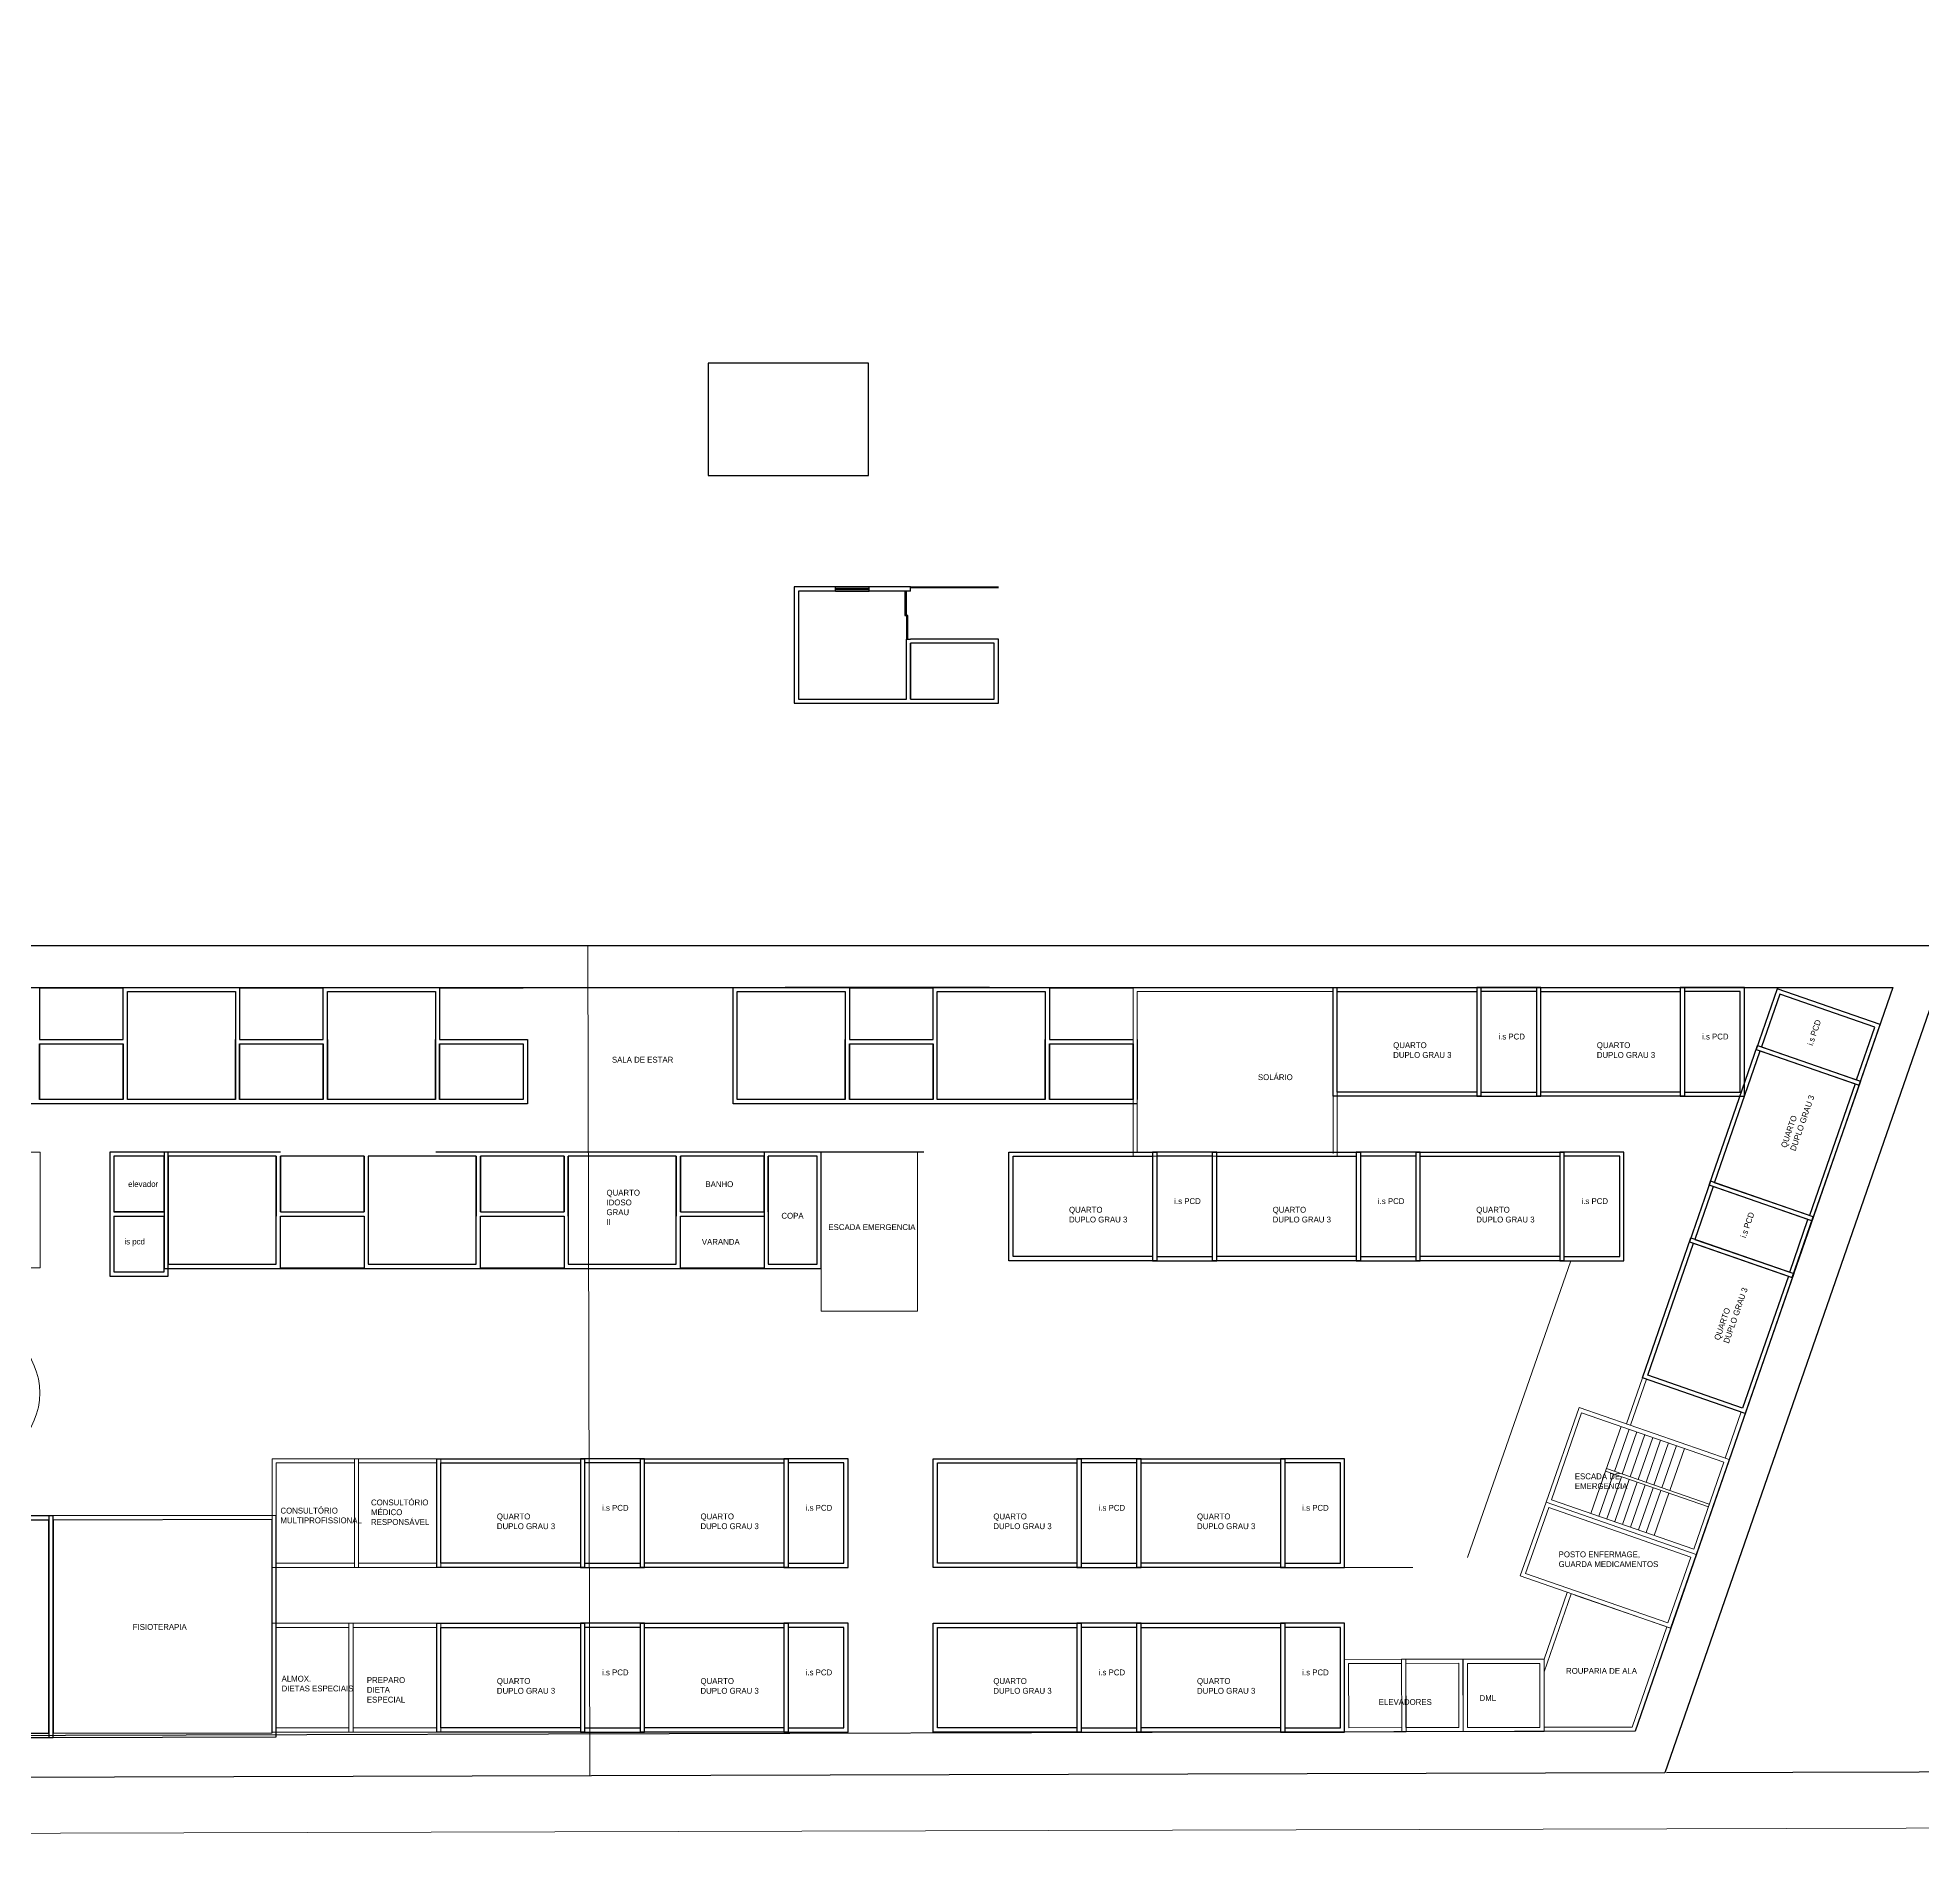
# Model space of a CAD drawing. Header units: centimetres. Extents: x 0 to 1302389, y -144212 to 85618.
# Drawn here: x 610722 to 617478, y -67204 to -60725 of the extents above; entities that cross this region are included whole.
import ezdxf

# ---------------------------------------------------------------- set-up
doc = ezdxf.new("R2010")
doc.units = ezdxf.units.CM
doc.header["$LTSCALE"] = 4
for name, color, linetype in [('0.1', 1, 'Continuous'), ('0.2', 2, 'Continuous'), ('0.6', 6, 'Continuous'), ('04', 254, 'Continuous'), ('CONTORNO TERRENO', 3, 'Continuous'), ('ESQUADRIAS', 2, 'Continuous')]:
    doc.layers.add(name, color=color, linetype=linetype)
doc.layers.add('C-TEXTO-03', color=2, linetype='Continuous', lineweight=20)
doc.layers.add('P-MEIOFIO', color=171, linetype='Continuous', lineweight=9)
doc.styles.add('Símbolos', font='ERASLGHT.TTF')

msp = doc.modelspace()

# ---------------------------------------------------------------- linework, layer by layer
at = {"color": 1}
msp.add_lwpolyline([(618576.0022022153, -60953.70981586433), (623775.9249010135, -60925.35627104784), (623808.6405300191, -66925.26707767183), (616561.3352649665, -66945.07922609418)], dxfattribs=at)
at = {"layer": '0.1'}
for p, q in [((613702.3796795398, -62693.80601918342), (613582.3796795398, -62693.80601918342)), ((613702.3796795398, -62699.80601918342), (613582.3796795398, -62699.80601918342)), ((613850.8796795398, -62693.80601918342), (614165.8796795398, -62693.80601918342)), ((613850.8796795398, -62695.80601918342), (614165.8796795398, -62695.80601918342)), ((613582.3796795398, -62702.80601918342), (613702.3796795398, -62702.80601918342)), ((613582.3796795398, -62708.80601918342), (613702.3796795398, -62708.80601918342)), ((610728.3268367734, -64129.3660218619), (611028.3268367734, -64129.3660218619)), ((610728.3268367734, -64131.3660218619), (611028.3268367734, -64131.3660218619)), ((611445.3268367734, -64129.3660218619), (611745.3268367734, -64129.3660218619)), ((611445.3268367734, -64131.3660218619), (611745.3268367734, -64131.3660218619)), ((612162.3268367734, -64129.3660218619), (612462.3268367734, -64129.36602186225)), ((612162.3268367734, -64131.3660218619), (612462.3268367734, -64131.3660218619)), ((613631.5889261517, -64129.3660218619), (613931.5889261517, -64129.3660218619)), ((613631.5889261517, -64131.3660218619), (613931.5889261517, -64131.3660218619)), ((614348.5889261517, -64129.3660218619), (614648.5889261517, -64129.3660218619)), ((614348.5889261517, -64131.3660218619), (614648.5889261517, -64131.3660218619)), ((611592.00616983, -65134.30337058264), (611892.00616983, -65134.30337058264)), ((611592.00616983, -65136.30337058264), (611892.00616983, -65136.30337058264)), ((612309.00616983, -65134.30337058264), (612609.00616983, -65134.30337058264)), ((612309.00616983, -65136.30337058264), (612609.00616983, -65136.30337058264)), ((613026.00616983, -65134.30337058264), (613326.00616983, -65134.30337058264)), ((613026.00616983, -65136.30337058264), (613326.00616983, -65136.30337058264))]:
    msp.add_line(p, q, dxfattribs=at)
at = {"layer": '0.2'}
for points in [[(613830.8796795398, -62795.80601918342), (613835.8796795398, -62795.80601918342), (613835.8796795398, -62708.80601918342), (613830.8796795398, -62708.80601918342)], [(613835.8796795398, -62880.80601918342), (613840.8796795398, -62880.80601918342), (613840.8796795398, -62795.80601918342), (613835.8796795398, -62795.80601918342)]]:
    msp.add_lwpolyline(points, close=True, dxfattribs=at)
at = {"layer": '0.6'}
for p, q in [((613582.3796795398, -62708.80601918342), (613582.3796795398, -62693.80601918342)), ((613702.3796795398, -62708.80601918342), (613702.3796795398, -62693.80601918342)), ((613835.8796795398, -62880.80601918342), (613850.8796795398, -62880.80601918342))]:
    msp.add_line(p, q, dxfattribs=at)
at = {"layer": '0.6', "lineweight": 9}
for p, q in [((612701.5619600299, -66955.63078962266, 77300), (612693.4259863644, -63979.48284805159, 163494.3767494773)), ((615365.5889261515, -64546.3660218619), (615365.5889261515, -64724.24071930291)), ((615380.5889261515, -64546.3660218619), (615380.5889261515, -64724.24071930291)), ((615848.0049897862, -66173.31160648167), (616218.6439635798, -65109.30337058252)), ((616474.8416981032, -65528.25877878582), (616417.4585942843, -65693.72953647503)), ((616489.0137133328, -65533.17344910337), (616431.6306095138, -65698.64420679258)), ((616247.3944115287, -65634.75349266385), (616129.4423239062, -65974.88185817515)), ((616148.5290094535, -65965.62451326312), (616256.6517564409, -65653.84017821099)), ((616247.3944115287, -65634.75349266385), (616785.9309902552, -65821.51096473285)), ((616256.6517564409, -65653.84017821099), (616766.844304708, -65830.76830964489)), ((616829.1420788445, -65651.12553672609), (616771.7589750255, -65816.59629441507)), ((616843.3140940741, -65656.04020704376), (616785.9309902551, -65821.51096473273)), ((616342.6723118043, -65863.60305398982), (616398.3719087372, -65702.98688138719)), ((616374.292789142, -65863.98438447178), (616426.7159391965, -65712.81622202229)), ((616402.6368196013, -65873.81372510712), (616455.0599696558, -65722.64556265762)), ((616430.9808500606, -65883.64306574222), (616483.4040001151, -65732.47490329272)), ((616459.3248805199, -65893.47240637755), (616511.7480305744, -65742.30424392805)), ((616487.6689109792, -65903.30174701265), (616540.0920610337, -65752.13358456315)), ((616516.0129414385, -65913.13108764798), (616568.436091493, -65761.96292519849)), ((616544.3569718978, -65922.96042828308), (616596.7801219523, -65771.79226583359)), ((616572.7010023571, -65932.78976891842), (616625.1241524116, -65781.62160646892)), ((616342.6723118044, -65863.6030539897), (616290.2491617498, -66014.77121643932)), ((616371.0163422636, -65873.43239462492), (616318.5931922091, -66024.60055707442)), ((616342.6723118044, -65863.6030539897), (616711.1447077751, -65991.38448224752)), ((616342.6723118044, -65863.6030539897), (616711.1447077751, -65991.38448224752)), ((616345.9487586827, -65854.15504383668), (616714.4211546534, -65981.93647209438)), ((616658.7215577206, -66142.55264469702), (616766.844304708, -65830.76830964489)), ((616785.9309902552, -65821.51096473285), (616667.9789026327, -66161.63933024427)), ((616399.360372723, -65883.26173526014), (616346.9372226684, -66034.42989770975)), ((616427.7044031821, -65893.09107589535), (616375.2812531277, -66044.25923834485)), ((616456.0484336416, -65902.92041653057), (616403.625283587, -66054.08857898018)), ((616484.3924641007, -65912.74975716579), (616431.9693140463, -66063.91791961528)), ((616512.7364945601, -65922.579097801), (616460.3133445056, -66073.74726025062)), ((616541.0805250193, -65932.40843843622), (616488.6573749649, -66083.57660088572)), ((616569.4245554787, -65942.23777907144), (616517.0014054242, -66093.40594152105)), ((616129.4423239062, -65974.88185817515), (616667.9789026327, -66161.63933024427)), ((616148.5290094535, -65965.62451326312), (616658.7215577206, -66142.55264469702)), ((615407.1740147935, -66208.59761564713), (615651.48377064, -66208.59761564725)), ((616122.171321479, -66537.03099418385), (616205.3819509245, -66297.68612173887)), ((616122.171321479, -66582.70969132707), (616219.5501330344, -66302.6118314038))]:
    msp.add_line(p, q, dxfattribs=at)
at = {"layer": '0.6'}
for points in [[(613125.2551122626, -62294.12832608935), (613700.2551122626, -62294.12832608935), (613700.2551122626, -61892.12832608935), (613125.2551122626, -61892.12832608935)], [(613850.8796795398, -63095.80601918342), (614150.8796795398, -63095.80601918342), (614150.8796795398, -62895.80601918342), (613850.8796795398, -62895.80601918342)]]:
    msp.add_lwpolyline(points, close=True, dxfattribs=at)
for points in [[(613582.3796795398, -62693.80601918342), (613433.8796795398, -62693.80601918342), (613433.8796795398, -63110.80601918342), (613850.8796795398, -63110.80601918342)], [(613850.8796795398, -62708.80601918342), (613850.8796795398, -62693.80601918342), (613702.3796795398, -62693.80601918342)], [(613582.3796795398, -62708.80601918342), (613448.8796795398, -62708.80601918342), (613448.8796795398, -63095.80601918342), (613835.8796795398, -63095.80601918342), (613835.8796795398, -62880.80601918342)], [(613850.8796795398, -62708.80601918342), (613702.3796795398, -62708.80601918342)], [(613835.8796795398, -63110.80601918342), (614165.8796795398, -63110.80601918342), (614165.8796795398, -62880.80601918342), (613850.8796795398, -62880.80601918342)], [(613850.8796795398, -62880.80601918342), (613850.8796795398, -62880.80601918342)], [(613850.8796795398, -63095.80601918342), (613850.8796795398, -62895.80601918342)]]:
    msp.add_lwpolyline(points, dxfattribs=at)
at = {"layer": '0.6', "lineweight": 9}
for points in [[(614648.5889261517, -64129.36602186225), (615380.5889261517, -64129.36602186225), (615380.5889261517, -64734.30337058252), (614648.5889261517, -64734.30337058252)], [(614663.5889261517, -64144.36602186225), (615365.5889261517, -64144.36602186225), (615365.5889261517, -64719.30337058252), (614663.5889261517, -64719.30337058252)], [(610730.00616983, -64719.30337058229), (610730.00616983, -65134.30337058241), (609685.0488999268, -65134.30337058241), (609685.0488999268, -64719.30337058229)], [(613531.00616983, -65289.30337058264), (613876.00616983, -65289.30337058264), (613876.00616983, -64719.30337058264), (613531.00616983, -64719.30337058264)], [(611562.1740147935, -65818.5976156476), (611562.1740147935, -66208.5976156476), (611872.1740147935, -66208.5976156476), (611872.1740147935, -65818.5976156476)], [(611577.1740147935, -65833.5976156476), (611577.1740147935, -66193.5976156476), (611857.1740147935, -66193.5976156476), (611857.1740147935, -65833.5976156476)], [(611857.1740147935, -65818.5976156476), (611857.1740147935, -66208.5976156476), (612167.1740147935, -66208.5976156476), (612167.1740147935, -65818.5976156476)], [(611872.1740147935, -65833.5976156476), (611872.1740147935, -66193.5976156476), (612152.1740147935, -66193.5976156476), (612152.1740147935, -65833.5976156476)], [(616036.8740828239, -66239.10268258711), (616575.2651663804, -66426.2797066567), (616667.8334074627, -66162.05888224486), (616129.4423239062, -65974.88185817515)], [(616055.9607683714, -66229.84533767507), (616566.0078214683, -66407.19302110968), (616648.7467219154, -66171.3162271569), (616138.699668818, -65993.9685437223)], [(611562.1740147936, -66408.5976156476), (611562.1740147936, -66798.5976156476), (611852.1740147936, -66798.5976156476), (611852.1740147936, -66408.5976156476)], [(611837.1740147936, -66408.5976156476), (611837.1740147936, -66798.5976156476), (612167.1740147936, -66798.5976156476), (612167.1740147936, -66408.5976156476)], [(611577.1740147936, -66423.5976156476), (611577.1740147936, -66783.5976156476), (611837.1740147936, -66783.5976156476), (611837.1740147936, -66423.5976156476)], [(611852.1740147936, -66423.5976156476), (611852.1740147936, -66783.5976156476), (612152.1740147936, -66783.5976156476), (612152.1740147936, -66423.5976156476)], [(615407.173020301, -66798.23382923019), (615627.1721982472, -66797.63241170882), (615626.4614320855, -66537.63338322705), (615406.4622541394, -66538.2348007483)], [(615612.172254296, -66797.67341744888), (615832.171432242, -66797.07199992775), (615831.4606660804, -66537.07297144586), (615611.4614881343, -66537.6743889671)], [(616122.171321479, -66797.03099418385), (616122.171321479, -66537.03099418385), (615832.171321479, -66537.03099418385), (615832.171321479, -66797.03099418385)], [(615422.1319585118, -66783.19287953933), (615612.131248556, -66782.6734734982), (615611.5024938748, -66552.67433291802), (615421.5032038303, -66553.19373895915)], [(615627.1311925066, -66782.63246775803), (615817.130482551, -66782.1130617169), (615816.5017278696, -66552.11392113683), (615626.5024378253, -66552.63332717796)], [(616107.1723159715, -66782.3947806008), (616107.1723159715, -66552.3947806008), (615847.1723159715, -66552.3947806008), (615847.1723159715, -66782.3947806008)]]:
    msp.add_lwpolyline(points, close=True, dxfattribs=at)
for points in [[(616122.171321479, -66796.27921962622), (616448.2031388904, -66795.38793789817), (616576.1039406076, -66426.57131487329), (616232.9326765044, -66307.26440596848)], [(616122.171321479, -66781.2791635769), (616437.518474807, -66780.41709079512), (616561.9357541983, -66421.64560371358)]]:
    msp.add_lwpolyline(points, dxfattribs=at)
msp.add_circle((610479.1073384132, -65583.08172423916), 250, dxfattribs=at)
at = {"layer": '04'}
for p, q in [((615365.5889261517, -64316.3660218619), (615365.588926152, -64129.36602186225)), ((615380.5889261517, -64316.3660218619), (615380.588926152, -64129.36602186225))]:
    msp.add_line(p, q, dxfattribs=at)
for points in [[(610728.3268367734, -64546.3660218619), (610311.3268367734, -64546.3660218619), (610311.3268367734, -64129.3660218619), (610728.3268367734, -64129.3660218619), (610728.3268367734, -64316.3660218619)], [(611028.3268367734, -64316.3660218619), (611028.3268367734, -64129.3660218619), (611445.3268367734, -64129.3660218619), (611445.3268367734, -64316.3660218619)], [(611745.3268367734, -64316.3660218619), (611745.3268367734, -64129.3660218619), (612162.3268367734, -64129.3660218619), (612162.3268367734, -64316.3660218619)], [(613631.5889261517, -64546.3660218619), (613214.5889261517, -64546.3660218619), (613214.5889261517, -64129.3660218619), (613631.5889261517, -64129.3660218619), (613631.5889261517, -64316.3660218619)], [(614133.4777846852, -64129.3660218619), (613401.4777846852, -64129.3660218619)], [(613931.5889261517, -64316.3660218619), (613931.5889261517, -64129.3660218619), (614348.5889261517, -64129.3660218619), (614348.5889261517, -64316.3660218619)], [(610728.3268367734, -64316.3660218619), (611028.3268367734, -64316.3660218619)], [(611430.3268367734, -64531.3660218619), (611430.3268367734, -64316.3660218619)], [(611445.3268367734, -64316.3660218619), (611745.3268367734, -64316.3660218619)], [(611760.3268367734, -64316.3660218619), (611760.3268367734, -64531.3660218619)], [(612147.3268367734, -64531.3660218619), (612147.3268367734, -64316.3660218619)], [(612162.3268367734, -64316.3660218619), (612477.3268367734, -64316.3660218619), (612477.3268367734, -64546.3660218619), (612162.3268367734, -64546.3660218619)], [(613616.5889261517, -64531.3660218619), (613616.5889261517, -64316.3660218619)], [(613631.5889261517, -64316.3660218619), (613931.5889261517, -64316.3660218619)], [(614333.5889261517, -64531.3660218619), (614333.5889261517, -64316.3660218619)], [(614348.5889261517, -64316.3660218619), (614648.5889261517, -64316.3660218619)], [(614663.5889261517, -64316.3660218619), (614663.5889261517, -64531.3660218619)], [(610728.3268367734, -64331.3660218619), (610728.3268367734, -64531.3660218619)], [(611028.3268367734, -64531.3660218619), (611028.3268367734, -64331.3660218619)], [(611445.3268367734, -64331.3660218619), (611445.3268367734, -64531.3660218619)], [(611745.3268367734, -64531.3660218619), (611745.3268367734, -64331.3660218619)], [(612162.3268367734, -64331.3660218619), (612162.3268367734, -64531.3660218619)], [(613631.5889261517, -64331.3660218619), (613631.5889261517, -64531.3660218619)], [(613931.5889261517, -64531.3660218619), (613931.5889261517, -64331.3660218619)], [(614348.5889261517, -64331.3660218619), (614348.5889261517, -64531.3660218619)], [(614648.5889261517, -64531.3660218619), (614648.5889261517, -64331.3660218619)], [(611043.3268367734, -64546.3660218619), (610728.3268367734, -64546.3660218619)], [(611445.3268367734, -64546.3660218619), (611028.3268367734, -64546.3660218619)], [(611760.3268367734, -64546.3660218619), (611445.3268367734, -64546.3660218619)], [(612162.3268367734, -64546.3660218619), (611760.3268367734, -64546.3660218619)], [(613946.5889261517, -64546.3660218619), (613631.5889261517, -64546.3660218619)], [(614348.5889261517, -64546.3660218619), (613931.5889261517, -64546.3660218619)], [(614663.5889261517, -64546.3660218619), (614348.5889261517, -64546.3660218619)], [(611190.00616983, -64949.30337058241), (611190.00616983, -64719.30337058241), (610980.00616983, -64719.30337058241), (610980.00616983, -65164.30337058241), (611190.00616983, -65164.30337058241), (611190.00616983, -64934.30337058241)], [(611592.00616983, -64719.30337058264), (611175.00616983, -64719.30337058264), (611175.00616983, -65136.30337058264), (611592.00616983, -65136.30337058264), (611592.00616983, -64949.30337058264)], [(612464.2514013434, -64719.30337058264), (612149.2514013434, -64719.30337058264)], [(612866.2514013434, -64719.30337058264), (612449.2514013434, -64719.30337058264)], [(613181.2514013434, -64719.30337058264), (612866.2514013434, -64719.30337058264)], [(613583.2514013434, -64719.30337058264), (613181.2514013434, -64719.30337058264)], [(613898.2514013434, -64719.30337058264), (613583.2514013434, -64719.30337058264)], [(611577.00616983, -64734.30337058264), (611577.00616983, -64949.30337058264)], [(611592.00616983, -64934.30337058264), (611592.00616983, -64734.30337058264)], [(611892.00616983, -64734.30337058264), (611892.00616983, -64934.30337058264)], [(612294.00616983, -64734.30337058264), (612294.00616983, -64949.30337058264)], [(612309.00616983, -64934.30337058264), (612309.00616983, -64734.30337058264)], [(612609.00616983, -64734.30337058264), (612609.00616983, -64934.30337058264)], [(612624.00616983, -64949.30337058264), (612624.00616983, -64734.30337058264)], [(613011.00616983, -64734.30337058264), (613011.00616983, -64949.30337058264)], [(613026.00616983, -64934.30337058264), (613026.00616983, -64734.30337058264)], [(613326.00616983, -64734.30337058264), (613326.00616983, -64934.30337058264)], [(613341.00616983, -64934.30337058264), (613341.00616983, -64734.30337058264)], [(611175.00616983, -64934.30337058241), (610995.00616983, -64934.30337058241)], [(610995.00616983, -64949.30337058241), (611175.00616983, -64949.30337058241)], [(610995.00616983, -64949.30337058241), (610995.00616983, -65149.30337058241), (611175.00616983, -65149.30337058241), (611175.00616983, -64949.30337058241)], [(611592.00616983, -64949.30337058264), (611892.00616983, -64949.30337058264)], [(611892.00616983, -64949.30337058264), (611892.00616983, -65136.30337058264), (612309.00616983, -65136.30337058264), (612309.00616983, -64949.30337058264)], [(612309.00616983, -64949.30337058264), (612609.00616983, -64949.30337058264)], [(612609.00616983, -64949.30337058264), (612609.00616983, -65136.30337058264), (613026.00616983, -65136.30337058264), (613026.00616983, -64949.30337058264)], [(613026.00616983, -64949.30337058264), (613326.00616983, -64949.30337058264)]]:
    msp.add_lwpolyline(points, dxfattribs=at)
for points in [[(611043.3268367734, -64144.3660218619), (611430.3268367734, -64144.3660218619), (611430.3268367734, -64531.3660218619), (611043.3268367734, -64531.3660218619)], [(611760.3268367734, -64144.3660218619), (612147.3268367734, -64144.3660218619), (612147.3268367734, -64531.3660218619), (611760.3268367734, -64531.3660218619)], [(613229.5889261517, -64144.3660218619), (613616.5889261517, -64144.3660218619), (613616.5889261517, -64531.3660218619), (613229.5889261517, -64531.3660218619)], [(613946.5889261517, -64144.3660218619), (614333.5889261517, -64144.3660218619), (614333.5889261517, -64531.3660218619), (613946.5889261517, -64531.3660218619)], [(615365.5889261519, -64519.36602186225), (615365.5889261517, -64129.36602186225), (615895.5889261519, -64129.36602186214), (615895.5889261517, -64519.36602186214)], [(615380.5889261517, -64504.36602186214), (615380.5889261517, -64144.36602186225), (615880.5889261519, -64144.36602186214), (615880.5889261519, -64504.36602186225)], [(615880.5889261517, -64519.36602186225), (616110.5889261517, -64519.36602186225), (616110.5889261517, -64129.36602186225), (615880.5889261517, -64129.36602186225)], [(615895.5889261519, -64504.36602186214), (616095.5889261517, -64504.36602186225), (616095.5889261517, -64144.36602186225), (615895.5889261519, -64144.36602186214)], [(616095.5889261517, -64519.36602186225), (616095.5889261516, -64129.36602186225), (616625.5889261517, -64129.36602186214), (616625.5889261516, -64519.36602186214)], [(616110.5889261516, -64504.36602186214), (616110.5889261516, -64144.36602186225), (616610.5889261517, -64144.36602186214), (616610.5889261517, -64504.36602186225)], [(616610.5889261516, -64519.36602186225), (616840.5889261516, -64519.36602186225), (616840.5889261516, -64129.36602186225), (616610.5889261516, -64129.36602186225)], [(616625.5889261517, -64504.36602186214), (616825.5889261516, -64504.36602186225), (616825.5889261516, -64144.36602186225), (616625.5889261517, -64144.36602186214)], [(617251.2317304354, -64479.76294298342), (617326.5900086387, -64262.4587094622), (616958.117612668, -64134.67728120438), (616882.7593344647, -64351.9815147256)], [(617241.9743855234, -64460.67625743605), (617307.5033230914, -64271.71605437424), (616967.37495758, -64153.76396675163), (616901.8460200119, -64342.72416981345)], [(610728.3268367734, -64331.3660218619), (611028.3268367734, -64331.3660218619), (611028.3268367734, -64531.3660218619), (610728.3268367734, -64531.3660218619)], [(611445.3268367734, -64331.3660218619), (611745.3268367734, -64331.3660218619), (611745.3268367734, -64531.3660218619), (611445.3268367734, -64531.3660218619)], [(612162.3268367734, -64331.3660218619), (612462.3268367734, -64331.3660218619), (612462.3268367734, -64531.3660218619), (612162.3268367734, -64531.3660218619)], [(613631.5889261517, -64331.3660218619), (613931.5889261517, -64331.3660218619), (613931.5889261517, -64531.3660218619), (613631.5889261517, -64531.3660218619)], [(614348.5889261517, -64331.3660218619), (614648.5889261517, -64331.3660218619), (614648.5889261517, -64531.3660218619), (614348.5889261517, -64531.3660218619)], [(617082.4947161975, -64966.33546586777), (616714.0223202269, -64838.55403760995), (616887.6740047822, -64337.8094994959), (617256.146400753, -64465.59092775371)], [(617073.2373712853, -64947.24878032051), (616733.1090057741, -64829.29669269791), (616896.9313496943, -64356.89618504315), (617237.0597152058, -64474.84827266575)], [(613326.00616983, -65136.30337058264), (613531.00616983, -65136.30337058264), (613531.00616983, -64719.30337058264), (613326.00616983, -64719.30337058264)], [(614203.4451923379, -65109.30337058264), (614203.4451923377, -64719.30337058264), (614733.4451923379, -64719.30337058252), (614733.4451923377, -65109.30337058252)], [(614718.4451923377, -65109.30337058264), (614948.4451923377, -65109.30337058264), (614948.4451923377, -64719.30337058264), (614718.4451923377, -64719.30337058264)], [(614933.4451923379, -65109.30337058264), (614933.4451923377, -64719.30337058264), (615463.4451923379, -64719.30337058252), (615463.4451923377, -65109.30337058252)], [(615448.4451923377, -65109.30337058264), (615678.4451923377, -65109.30337058264), (615678.4451923377, -64719.30337058264), (615448.4451923377, -64719.30337058264)], [(615663.4451923377, -65109.30337058252), (615663.4451923376, -64719.30337058252), (616193.4451923377, -64719.30337058241), (616193.4451923376, -65109.30337058241)], [(616178.4451923376, -65109.30337058252), (616408.4451923376, -65109.30337058252), (616408.4451923376, -64719.30337058252), (616178.4451923376, -64719.30337058252)], [(610995.00616983, -64934.30337058241), (611175.00616983, -64934.30337058241), (611175.00616983, -64734.30337058241), (610995.00616983, -64734.30337058241)], [(611190.00616983, -65121.30337058264), (611577.00616983, -65121.30337058264), (611577.00616983, -64734.30337058264), (611190.00616983, -64734.30337058264)], [(611592.00616983, -64934.30337058264), (611892.00616983, -64934.30337058264), (611892.00616983, -64734.30337058264), (611592.00616983, -64734.30337058264)], [(611907.00616983, -65121.30337058264), (612294.00616983, -65121.30337058264), (612294.00616983, -64734.30337058264), (611907.00616983, -64734.30337058264)], [(612309.00616983, -64934.30337058264), (612609.00616983, -64934.30337058264), (612609.00616983, -64734.30337058264), (612309.00616983, -64734.30337058264)], [(612624.00616983, -65121.30337058264), (613011.00616983, -65121.30337058264), (613011.00616983, -64734.30337058264), (612624.00616983, -64734.30337058264)], [(613026.00616983, -64934.30337058264), (613326.00616983, -64934.30337058264), (613326.00616983, -64734.30337058264), (613026.00616983, -64734.30337058264)], [(613341.00616983, -65121.30337058264), (613516.00616983, -65121.30337058264), (613516.00616983, -64734.30337058264), (613341.00616983, -64734.30337058264)], [(614218.4451923377, -65094.30337058252), (614218.4451923377, -64734.30337058264), (614718.4451923379, -64734.30337058252), (614718.4451923379, -65094.30337058264)], [(614733.4451923379, -65094.30337058252), (614933.4451923377, -65094.30337058264), (614933.4451923377, -64734.30337058264), (614733.4451923379, -64734.30337058252)], [(614948.4451923377, -65094.30337058252), (614948.4451923377, -64734.30337058264), (615448.4451923379, -64734.30337058252), (615448.4451923379, -65094.30337058264)], [(615463.4451923379, -65094.30337058252), (615663.4451923377, -65094.30337058264), (615663.4451923377, -64734.30337058264), (615463.4451923379, -64734.30337058252)], [(615678.4451923376, -65094.30337058241), (615678.4451923376, -64734.30337058252), (616178.4451923377, -64734.30337058241), (616178.4451923377, -65094.30337058252)], [(616193.4451923377, -65094.30337058241), (616393.4451923376, -65094.30337058252), (616393.4451923376, -64734.30337058252), (616193.4451923377, -64734.30337058241)], [(617012.0511083117, -65169.46768415929), (617087.409386515, -64952.16345063807), (616718.9369905443, -64824.38202238025), (616643.578712341, -65041.68625590147)], [(617002.7937633997, -65150.38099861192), (617068.3227009678, -64961.4207955501), (616728.1943354564, -64843.4687079275), (616662.6653978883, -65032.42891098931)], [(616843.3140940738, -65656.04020704364), (616474.8416981032, -65528.25877878582), (616648.4933826586, -65027.51424067176), (617016.9657786293, -65155.29566892958)], [(616834.0567491617, -65636.95352149638), (616493.9283836505, -65519.00143387378), (616657.7507275706, -65046.60092621902), (616997.8790930822, -65164.55301384162)], [(612152.1740147936, -66208.5976156476), (612152.1740147935, -65818.5976156476), (612682.1740147936, -65818.59761564748), (612682.1740147935, -66208.59761564748)], [(612167.1740147935, -66193.59761564748), (612167.1740147935, -65833.5976156476), (612667.1740147936, -65833.59761564748), (612667.1740147936, -66193.5976156476)], [(612667.1740147935, -66208.5976156476), (612897.1740147935, -66208.5976156476), (612897.1740147935, -65818.5976156476), (612667.1740147935, -65818.5976156476)], [(612682.1740147936, -66193.59761564748), (612882.1740147935, -66193.5976156476), (612882.1740147935, -65833.5976156476), (612682.1740147936, -65833.59761564748)], [(612882.1740147936, -66208.59761564736), (612882.1740147935, -65818.59761564736), (613412.1740147936, -65818.59761564725), (613412.1740147935, -66208.59761564725)], [(612897.1740147935, -66193.59761564725), (612897.1740147935, -65833.59761564736), (613397.1740147936, -65833.59761564725), (613397.1740147936, -66193.59761564736)], [(613397.1740147935, -66208.59761564736), (613627.1740147935, -66208.59761564736), (613627.1740147935, -65818.59761564736), (613397.1740147935, -65818.59761564736)], [(613412.1740147936, -66193.59761564725), (613612.1740147935, -66193.59761564736), (613612.1740147935, -65833.59761564736), (613412.1740147936, -65833.59761564725)], [(613932.1740147936, -66208.59761564725), (613932.1740147935, -65818.59761564725), (614462.1740147936, -65818.59761564713), (614462.1740147935, -66208.59761564713)], [(613947.1740147935, -66193.59761564713), (613947.1740147935, -65833.59761564725), (614447.1740147936, -65833.59761564713), (614447.1740147936, -66193.59761564725)], [(614447.1740147935, -66208.59761564725), (614677.1740147935, -66208.59761564725), (614677.1740147935, -65818.59761564725), (614447.1740147935, -65818.59761564725)], [(614462.1740147936, -66193.59761564713), (614662.1740147935, -66193.59761564725), (614662.1740147935, -65833.59761564725), (614462.1740147936, -65833.59761564713)], [(614662.1740147936, -66208.59761564713), (614662.1740147935, -65818.59761564713), (615192.1740147936, -65818.59761564701), (615192.1740147935, -66208.59761564701)], [(614677.1740147935, -66193.59761564701), (614677.1740147935, -65833.59761564713), (615177.1740147936, -65833.59761564701), (615177.1740147936, -66193.59761564713)], [(615177.1740147935, -66208.59761564713), (615407.1740147935, -66208.59761564713), (615407.1740147935, -65818.59761564713), (615177.1740147935, -65818.59761564713)], [(615192.1740147936, -66193.59761564701), (615392.1740147935, -66193.59761564713), (615392.1740147935, -65833.59761564713), (615192.1740147936, -65833.59761564701)], [(610051.1740147934, -66817.66240051505), (610777.1740147934, -66817.66240051505), (610777.1740147934, -66023.6563124326), (610051.1740147934, -66023.6563124326)], [(610066.1740147934, -66802.66240051505), (610762.1740147934, -66802.66240051505), (610762.1740147934, -66038.6563124326), (610066.1740147934, -66038.6563124326)], [(611577.1740147936, -66816.07785025961), (611577.1740147936, -66022.04838586785), (610762.1740147934, -66023.6563124326), (610762.1740147934, -66817.68577682436)], [(611562.1740147936, -66801.07785025961), (611562.1740147936, -66037.04838586785), (610777.1740147934, -66038.6563124326), (610777.1740147934, -66802.68577682436)], [(612152.1740147936, -66798.5976156476), (612152.1740147935, -66408.5976156476), (612682.1740147936, -66408.59761564748), (612682.1740147935, -66798.59761564748)], [(612667.1740147935, -66798.5976156476), (612897.1740147935, -66798.5976156476), (612897.1740147935, -66408.5976156476), (612667.1740147935, -66408.5976156476)], [(612882.1740147936, -66798.59761564736), (612882.1740147935, -66408.59761564736), (613412.1740147936, -66408.59761564725), (613412.1740147935, -66798.59761564725)], [(613397.1740147935, -66798.59761564736), (613627.1740147935, -66798.59761564736), (613627.1740147935, -66408.59761564736), (613397.1740147935, -66408.59761564736)], [(613932.1740147936, -66798.59761564725), (613932.1740147935, -66408.59761564725), (614462.1740147936, -66408.59761564713), (614462.1740147935, -66798.59761564713)], [(614447.1740147935, -66798.59761564725), (614677.1740147935, -66798.59761564725), (614677.1740147935, -66408.59761564725), (614447.1740147935, -66408.59761564725)], [(614662.1740147936, -66798.59761564713), (614662.1740147935, -66408.59761564713), (615192.1740147936, -66408.59761564701), (615192.1740147935, -66798.59761564701)], [(615177.1740147935, -66798.59761564713), (615407.1740147935, -66798.59761564713), (615407.1740147935, -66408.59761564713), (615177.1740147935, -66408.59761564713)], [(612167.1740147935, -66783.59761564748), (612167.1740147935, -66423.5976156476), (612667.1740147936, -66423.59761564748), (612667.1740147936, -66783.5976156476)], [(612682.1740147936, -66783.59761564748), (612882.1740147935, -66783.5976156476), (612882.1740147935, -66423.5976156476), (612682.1740147936, -66423.59761564748)], [(612897.1740147935, -66783.59761564725), (612897.1740147935, -66423.59761564736), (613397.1740147936, -66423.59761564725), (613397.1740147936, -66783.59761564736)], [(613412.1740147936, -66783.59761564725), (613612.1740147935, -66783.59761564736), (613612.1740147935, -66423.59761564736), (613412.1740147936, -66423.59761564725)], [(613947.1740147935, -66783.59761564713), (613947.1740147935, -66423.59761564725), (614447.1740147936, -66423.59761564713), (614447.1740147936, -66783.59761564725)], [(614462.1740147936, -66783.59761564713), (614662.1740147935, -66783.59761564725), (614662.1740147935, -66423.59761564725), (614462.1740147936, -66423.59761564713)], [(614677.1740147935, -66783.59761564701), (614677.1740147935, -66423.59761564713), (615177.1740147936, -66423.59761564701), (615177.1740147936, -66783.59761564713)], [(615192.1740147936, -66783.59761564701), (615392.1740147935, -66783.59761564713), (615392.1740147935, -66423.59761564713), (615192.1740147936, -66423.59761564701)]]:
    msp.add_lwpolyline(points, close=True, dxfattribs=at)
at = {"layer": 'CONTORNO TERRENO'}
for points in [[(616555.0497797244, -66945.09640892793), (604156.0961099417, -66978.99175368703), (604539.2690065937, -63979.36602186225), (617583.5264548586, -63979.36602186225)], [(616448.2031388904, -66795.38793789817), (604326.5356009292, -66828.52525828802), (604671.3268367734, -64129.36602186225), (617372.7448194146, -64129.36602186225)]]:
    msp.add_lwpolyline(points, close=True, dxfattribs=at)
at = {"layer": 'P-MEIOFIO'}
msp.add_lwpolyline([(605007.2768042654, -60774.25836503669), (603107.3050488264, -60784.61831414606), (601907.3228875265, -60791.16143989493), (599457.3593081391, -60804.52032158046, 0.4142135623812581), (599308.179428694, -60955.33598240651), (599314.9951846745, -62205.31740048109), (599321.5383103547, -63405.29956189718), (599328.0814361029, -64605.28172323131), (599334.6245618571, -65805.26388447161), (599341.4403178268, -67055.24530254421, 0.4142135623787345), (599492.2559787129, -67204.42518198153), (601942.2195580733, -67191.06630019634), (603142.2017194631, -67184.523174464), (604157.1866309084, -67178.98878056183), (616561.882008175, -67145.07847874553), (623859.32321664, -67125.12927245931, 0.4150101377922281), (624008.9109294175, -66974.31194216153), (623975.6492976731, -60874.26649331907, 0.4142135623573188), (623824.8336367869, -60725.08661388175), (618685.4848293563, -60753.1098683225)], format="xyb", dxfattribs=at)

# ---------------------------------------------------------------- texts
at = {"layer": 'C-TEXTO-03', "char_height": 21, "width": 293.8565821488373, "attachment_point": 7, "rotation": 70.87412017353948, "style": 'Símbolos'}
for insert in [(617084.8304309335, -64339.7062193614), (616845.6498088099, -65029.41096053727)]:
    msp.add_mtext('i.s PCD ', dxfattribs=dict(at, insert=insert))
at = {"layer": 'C-TEXTO-03', "char_height": 21, "width": 293.8565821488373, "attachment_point": 7, "style": 'Símbolos'}
for insert in [(615958.3941589993, -64316.26106365293), (616688.3941589992, -64316.26106365293), (614796.2504251852, -64906.19841237343), (615526.2504251853, -64906.19841237331), (616256.2504251851, -64906.1984123732), (612744.979247641, -66005.49265743827), (613474.979247641, -66005.49265743804), (614524.979247641, -66005.49265743792), (615254.979247641, -66005.4926574378), (612744.979247641, -66595.49265743827), (613474.979247641, -66595.49265743804), (614524.979247641, -66595.49265743792), (615254.979247641, -66595.4926574378)]:
    msp.add_mtext('i.s PCD ', dxfattribs=dict(at, insert=insert))
at = {"layer": 'ESQUADRIAS', "char_height": 21, "style": 'Símbolos'}
for s, insert, width, attachment_point in [('SALA DE ESTAR', (612780.3150060328, -64377.93115439627), 234.1605827132225, 1), ('QUARTO DUPLO GRAU 3', (615581.1980923644, -64382.19423057698), 213.2224225783939, 7), ('QUARTO DUPLO GRAU 3', (616311.1980923642, -64382.19423057698), 213.2224225783939, 7), ('SOLÁRIO', (615096.2390745213, -64461.91275317839), 378.5833271397483, 7), ('elevador', (611045.9026973268, -64823.73322849278), 97.21799117596674, 1), ('QUARTO IDOSO GRAU II', (612760.8486410368, -64980.69028704904), 100.865473062287, 7), ('BANHO', (613115.5094036395, -64845.38532420807), 100.865473062287, 7), ('QUARTO DUPLO GRAU 3', (614419.0543585503, -64972.13157929748), 213.2224225783939, 7), ('QUARTO DUPLO GRAU 3', (615149.0543585502, -64972.13157929748), 213.2224225783939, 7), ('QUARTO DUPLO GRAU 3', (615879.0543585502, -64972.13157929736), 213.2224225783939, 7), ('COPA', (613387.8645731276, -64958.63141576748), 100.865473062287, 7), ('ESCADA EMERGENCIA', (613556.4014409932, -64999.35665829235), 378.5833271397483, 7), ('is pcd', (611032.6609226579, -65029.68424232875), 97.21799117596674, 1), ('VARANDA', (613102.6730973143, -65051.86244547484), 100.865473062287, 7), ('ESCADA DE EMERGENCIA', (616232.3874274442, -65871.37083140621), 188.86172615541, 1), ('CONSULTÓRIO MULTIPROFISSIONAL', (611591.9242183246, -65994.2318327669), 202.0812995814704, 1), ('CONSULTÓRIO MÉDICO RESPONSÁVEL', (611916.5860091174, -65964.96223452827), 202.0812995814704, 1), ('QUARTO DUPLO GRAU 3', (612367.7831810061, -66071.42582436232), 213.2224225783939, 7), ('QUARTO DUPLO GRAU 3', (613097.7831810061, -66071.42582436209), 213.2224225783939, 7), ('QUARTO DUPLO GRAU 3', (614147.7831810061, -66071.42582436197), 213.2224225783939, 7), ('QUARTO DUPLO GRAU 3', (614877.7831810061, -66071.42582436185), 213.2224225783939, 7), ('POSTO ENFERMAGE, \\PGUARDA MEDICAMENTOS', (616174.3475940233, -66207.37840915844), 378.5833271397483, 7), ('FISIOTERAPIA', (611062.5495004242, -66411.14902540867), 228.6932307806783, 1), ('ALMOX.\\PDIETAS ESPECIAIS', (611596.1044269938, -66596.8168637891), 256.1093945842222, 1), ('PREPARO DIETA ESPECIAL', (611901.7253825839, -66601.65109957929), 202.0812995814704, 1), ('QUARTO DUPLO GRAU 3', (612367.7831810061, -66661.42582436232), 213.2224225783939, 7), ('QUARTO DUPLO GRAU 3', (613097.7831810061, -66661.42582436209), 213.2224225783939, 7), ('QUARTO DUPLO GRAU 3', (614147.7831810061, -66661.42582436197), 213.2224225783939, 7), ('QUARTO DUPLO GRAU 3', (614877.7831810061, -66661.42582436185), 213.2224225783939, 7), ('ROUPARIA DE ALA', (616200.9846574917, -66590.06592184491), 378.5833271397483, 7), ('ELEVADORES', (615529.3246853184, -66701.51244803611), 213.2224225783939, 7), ('DML', (615890.8524039311, -66687.16463252297), 213.2224225783939, 7)]:
    msp.add_mtext(s, dxfattribs=dict(at, insert=insert, width=width, attachment_point=attachment_point))
at = {"layer": 'ESQUADRIAS', "char_height": 21, "width": 213.2224225783939, "attachment_point": 7, "rotation": 70.87412017353948, "style": 'Símbolos'}
for insert in [(617023.5378664787, -64717.68409798399), (616784.357244355, -65407.38883915986)]:
    msp.add_mtext('QUARTO DUPLO GRAU 3', dxfattribs=dict(at, insert=insert))

doc.saveas('drawing.dxf')
